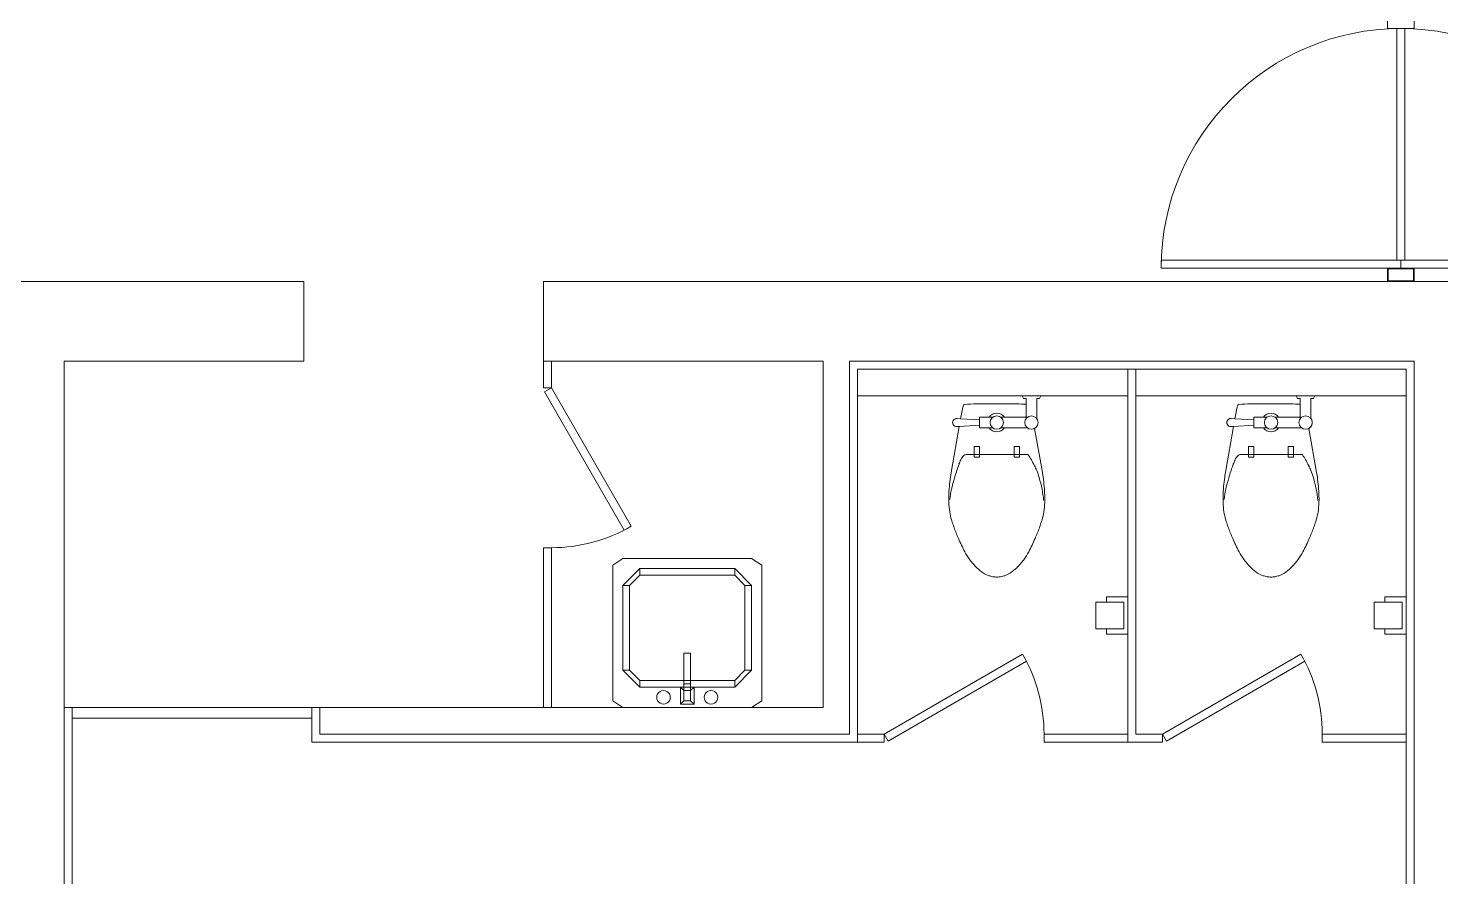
# Model space of a CAD drawing. Header units: millimetres. Extents: x 43806 to 399860, y -65551 to 59129.
# Drawn here: x 84065 to 89370, y 39609 to 42796 of the extents above; entities that cross this region are included whole.
import ezdxf

# ---------------------------------------------------------------- set-up
doc = ezdxf.new("R2010")
doc.units = ezdxf.units.MM
doc.header["$LTSCALE"] = 400
doc.header["$MEASUREMENT"] = 0
doc.layers.add('A', color=8, linetype='CONTINUOUS', lineweight=0)

msp = doc.modelspace()

# ---------------------------------------------------------------- linework, layer by layer
at = {"layer": 'A'}
for p, q in [((89170.1, 42844.6), (89170.1, 42794.6)), ((89270.1, 42794.6), (89270.1, 42844.6)), ((89170.1, 42794.6), (89270.1, 42794.6)), ((89205.1, 41924.6), (89205.1, 42794.6)), ((89235.1, 41924.6), (89235.1, 42794.6)), ((88320.1, 41924.6), (89220.1, 41924.6)), ((88320.1, 41894.6), (88320.1, 41924.6)), ((89220.1, 41924.6), (89220.1, 41894.6)), ((90120.1, 41924.6), (89220.1, 41924.6)), ((89220.1, 41924.6), (89220.1, 41894.6)), ((89220.1, 41894.6), (88320.1, 41894.6)), ((89270.1, 41894.6), (89170.1, 41894.6)), ((89170.1, 41894.6), (89170.1, 41844.6)), ((89268.1, 41892.6), (89172.1, 41892.6)), ((89172.1, 41892.6), (89172.1, 41846.6)), ((89220.1, 41894.6), (90120.1, 41894.6)), ((89268.1, 41846.6), (89268.1, 41892.6)), ((89270.1, 41844.6), (89270.1, 41894.6)), ((89170.1, 41844.6), (89270.1, 41844.6)), ((89172.1, 41846.6), (89268.1, 41846.6)), ((86298.2, 40804.6), (86260.1, 40779.1)), ((86298.2, 40804.6), (86781.9, 40804.6)), ((86781.9, 40804.6), (86820, 40779.1)), ((86260.1, 40270), (86260.1, 40779.1)), ((86361.9, 40766.4), (86298.2, 40702.8)), ((86298.2, 40702.8), (86361.9, 40766.4)), ((86718.3, 40766.4), (86361.9, 40766.4)), ((86361.9, 40766.4), (86718.3, 40766.4)), ((86361.9, 40740.9), (86361.9, 40766.4)), ((86361.9, 40740.9), (86361.9, 40766.4)), ((86781.9, 40702.8), (86718.3, 40766.4)), ((86718.3, 40766.4), (86718.3, 40740.9)), ((86781.9, 40702.8), (86718.3, 40766.4)), ((86718.3, 40740.9), (86718.3, 40766.4)), ((86820, 40270), (86820, 40779.1)), ((86298.2, 40702.8), (86298.2, 40384.6)), ((86298.2, 40702.8), (86298.2, 40384.6)), ((86323.7, 40702.8), (86298.2, 40702.8)), ((86323.7, 40702.8), (86298.2, 40702.8)), ((86323.7, 40702.8), (86361.9, 40740.9)), ((86361.9, 40740.9), (86323.7, 40702.8)), ((86323.7, 40384.6), (86323.7, 40702.8)), ((86323.7, 40384.6), (86323.7, 40702.8)), ((86361.9, 40740.9), (86718.3, 40740.9)), ((86718.3, 40740.9), (86361.9, 40740.9)), ((86756.5, 40702.8), (86718.3, 40740.9)), ((86718.3, 40740.9), (86756.5, 40702.8)), ((86756.5, 40384.6), (86756.5, 40702.8)), ((86756.5, 40702.8), (86781.9, 40702.8)), ((86756.5, 40384.6), (86756.5, 40702.8)), ((86756.5, 40702.8), (86781.9, 40702.8)), ((86781.9, 40702.8), (86781.9, 40384.6)), ((86781.9, 40702.8), (86781.9, 40384.6)), ((86527.3, 40448.2), (86527.3, 40333.6)), ((86552.8, 40448.2), (86527.3, 40448.2)), ((86527.3, 40448.2), (86527.3, 40346.4)), ((86552.8, 40448.2), (86527.3, 40448.2)), ((86527.3, 40448.2), (86552.8, 40448.2)), ((86527.3, 40448.2), (86527.3, 40448.2)), ((86552.8, 40448.2), (86527.3, 40448.2)), ((86527.3, 40448.2), (86527.3, 40346.4)), ((86527.3, 40448.2), (86527.3, 40448.2)), ((86527.3, 40333.6), (86527.3, 40448.2)), ((86552.8, 40333.6), (86552.8, 40448.2)), ((86552.8, 40346.4), (86552.8, 40448.2)), ((86552.8, 40448.2), (86552.8, 40448.2)), ((86552.8, 40448.2), (86552.8, 40346.4)), ((86552.8, 40448.2), (86552.8, 40448.2)), ((86552.8, 40333.6), (86552.8, 40448.2)), ((86298.2, 40384.6), (86361.9, 40321)), ((86298.2, 40384.6), (86323.7, 40384.6)), ((86361.9, 40321), (86298.2, 40384.6)), ((86298.2, 40384.6), (86323.7, 40384.6)), ((86361.9, 40346.4), (86323.7, 40384.6)), ((86323.7, 40384.6), (86361.9, 40346.4)), ((86718.3, 40321), (86781.9, 40384.6)), ((86756.5, 40384.6), (86718.3, 40346.4)), ((86781.9, 40384.6), (86718.3, 40321)), ((86718.3, 40346.4), (86756.5, 40384.6)), ((86781.9, 40384.6), (86756.5, 40384.6)), ((86756.5, 40384.6), (86781.9, 40384.6)), ((86718.3, 40346.4), (86361.9, 40346.4)), ((86361.9, 40346.4), (86718.3, 40346.4)), ((86361.9, 40321), (86361.9, 40346.4)), ((86361.9, 40346.4), (86361.9, 40321)), ((86361.9, 40321), (86718.3, 40321)), ((86718.3, 40321), (86361.9, 40321)), ((86527.3, 40308.2), (86514.6, 40321)), ((86514.6, 40321), (86565.5, 40321)), ((86514.6, 40321), (86527.3, 40308.2)), ((86514.6, 40257.3), (86514.6, 40321)), ((86552.8, 40346.4), (86527.3, 40346.4)), ((86527.3, 40346.4), (86552.8, 40346.4)), ((86527.3, 40308.2), (86527.3, 40346.4)), ((86527.3, 40346.4), (86527.3, 40333.6)), ((86527.3, 40346.4), (86527.3, 40333.6)), ((86527.3, 40308.2), (86527.3, 40346.4)), ((86527.3, 40333.6), (86552.8, 40333.6)), ((86527.3, 40333.6), (86552.8, 40333.6)), ((86527.3, 40270), (86527.3, 40333.6)), ((86527.3, 40333.6), (86527.3, 40270)), ((86552.8, 40346.4), (86552.8, 40308.2)), ((86552.8, 40333.6), (86552.8, 40346.4)), ((86552.8, 40346.4), (86552.8, 40308.2)), ((86552.8, 40346.4), (86552.8, 40333.6)), ((86552.8, 40333.6), (86552.8, 40270)), ((86552.8, 40333.6), (86552.8, 40270)), ((86565.5, 40321), (86552.8, 40308.2)), ((86552.8, 40308.2), (86565.5, 40321)), ((86565.5, 40321), (86565.5, 40257.3)), ((86718.3, 40346.4), (86718.3, 40321)), ((86718.3, 40346.4), (86718.3, 40321)), ((86298.2, 40244.6), (86260.1, 40270)), ((86426.4, 40289.3), (86425.5, 40282.8)), ((86425.5, 40282.8), (86426.4, 40289.3)), ((86426.4, 40289.3), (86425.5, 40282.8)), ((86425.5, 40282.8), (86426.4, 40289.3)), ((86425.5, 40282.8), (86425.5, 40282.8)), ((86425.5, 40282.8), (86426.4, 40276.1)), ((86425.5, 40282.8), (86425.5, 40282.8)), ((86426.4, 40276.1), (86425.5, 40282.8)), ((86425.5, 40282.8), (86426.4, 40276.1)), ((86426.4, 40276.1), (86425.5, 40282.8)), ((86429, 40295.5), (86426.4, 40289.3)), ((86426.4, 40289.3), (86429, 40295.5)), ((86429, 40295.5), (86426.4, 40289.3)), ((86426.4, 40289.3), (86429, 40295.5)), ((86426.4, 40289.3), (86426.4, 40289.3)), ((86426.4, 40289.3), (86426.4, 40289.3)), ((86426.4, 40276.1), (86426.4, 40276.1)), ((86426.4, 40276.1), (86429, 40270)), ((86426.4, 40276.1), (86426.4, 40276.1)), ((86429, 40270), (86426.4, 40276.1)), ((86426.4, 40276.1), (86429, 40270)), ((86429, 40270), (86426.4, 40276.1)), ((86433, 40300.7), (86429, 40295.5)), ((86429, 40295.5), (86433, 40300.7)), ((86433, 40300.7), (86429, 40295.5)), ((86429, 40295.5), (86433, 40300.7)), ((86429, 40295.5), (86429, 40295.5)), ((86429, 40295.5), (86429, 40295.5)), ((86429, 40270), (86429, 40270)), ((86429, 40270), (86433, 40264.8)), ((86429, 40270), (86429, 40270)), ((86433, 40264.8), (86429, 40270)), ((86429, 40270), (86433, 40264.8)), ((86433, 40264.8), (86429, 40270)), ((86438.2, 40304.8), (86433, 40300.7)), ((86433, 40300.7), (86438.2, 40304.8)), ((86438.2, 40304.8), (86433, 40300.7)), ((86433, 40300.7), (86438.2, 40304.8)), ((86433, 40300.7), (86433, 40300.7)), ((86433, 40300.7), (86433, 40300.7)), ((86444.4, 40307.4), (86438.2, 40304.8)), ((86438.2, 40304.8), (86444.4, 40307.4)), ((86444.4, 40307.4), (86438.2, 40304.8)), ((86438.2, 40304.8), (86444.4, 40307.4)), ((86438.2, 40304.8), (86438.2, 40304.8)), ((86438.2, 40304.8), (86438.2, 40304.8)), ((86451, 40308.2), (86444.4, 40307.4)), ((86444.4, 40307.4), (86451, 40308.2)), ((86451, 40308.2), (86444.4, 40307.4)), ((86444.4, 40307.4), (86451, 40308.2)), ((86444.4, 40307.4), (86444.4, 40307.4)), ((86444.4, 40307.4), (86444.4, 40307.4)), ((86451, 40308.2), (86451, 40308.2)), ((86457.6, 40307.4), (86451, 40308.2)), ((86451, 40308.2), (86451, 40308.2)), ((86457.6, 40307.4), (86451, 40308.2)), ((86451, 40308.2), (86457.6, 40307.4)), ((86457.6, 40307.4), (86451, 40308.2)), ((86463.7, 40304.8), (86457.6, 40307.4)), ((86457.6, 40307.4), (86457.6, 40307.4)), ((86457.6, 40307.4), (86463.7, 40304.8)), ((86463.7, 40304.8), (86457.6, 40307.4)), ((86457.6, 40307.4), (86463.7, 40304.8)), ((86457.6, 40307.4), (86457.6, 40307.4)), ((86469, 40300.7), (86463.7, 40304.8)), ((86463.7, 40304.8), (86463.7, 40304.8)), ((86463.7, 40304.8), (86469, 40300.7)), ((86469, 40300.7), (86463.7, 40304.8)), ((86463.7, 40304.8), (86469, 40300.7)), ((86463.7, 40304.8), (86463.7, 40304.8)), ((86473, 40295.5), (86469, 40300.7)), ((86469, 40300.7), (86469, 40300.7)), ((86469, 40300.7), (86473, 40295.5)), ((86473, 40295.5), (86469, 40300.7)), ((86469, 40300.7), (86473, 40295.5)), ((86469, 40300.7), (86469, 40300.7)), ((86469, 40264.8), (86473, 40270)), ((86473, 40270), (86469, 40264.8)), ((86469, 40264.8), (86473, 40270)), ((86473, 40270), (86469, 40264.8)), ((86475.6, 40289.3), (86473, 40295.5)), ((86473, 40295.5), (86473, 40295.5)), ((86473, 40295.5), (86475.6, 40289.3)), ((86475.6, 40289.3), (86473, 40295.5)), ((86473, 40295.5), (86475.6, 40289.3)), ((86473, 40295.5), (86473, 40295.5)), ((86473, 40270), (86475.6, 40276.1)), ((86475.6, 40276.1), (86473, 40270)), ((86473, 40270), (86475.6, 40276.1)), ((86475.6, 40276.1), (86473, 40270)), ((86473, 40270), (86473, 40270)), ((86473, 40270), (86473, 40270)), ((86476.4, 40282.8), (86475.6, 40289.3)), ((86475.6, 40289.3), (86475.6, 40289.3)), ((86475.6, 40289.3), (86476.4, 40282.8)), ((86476.4, 40282.8), (86475.6, 40289.3)), ((86475.6, 40289.3), (86476.4, 40282.8)), ((86475.6, 40289.3), (86475.6, 40289.3)), ((86475.6, 40276.1), (86476.4, 40282.8)), ((86476.4, 40282.8), (86475.6, 40276.1)), ((86475.6, 40276.1), (86476.4, 40282.8)), ((86476.4, 40282.8), (86475.6, 40276.1)), ((86475.6, 40276.1), (86475.6, 40276.1)), ((86475.6, 40276.1), (86475.6, 40276.1)), ((86476.4, 40282.8), (86476.4, 40282.8)), ((86476.4, 40282.8), (86476.4, 40282.8)), ((86527.3, 40270), (86514.6, 40257.3)), ((86527.3, 40270), (86514.6, 40257.3)), ((86552.8, 40308.2), (86527.3, 40308.2)), ((86527.3, 40270), (86527.3, 40308.2)), ((86552.8, 40308.2), (86527.3, 40308.2)), ((86552.8, 40270), (86527.3, 40270)), ((86552.8, 40270), (86527.3, 40270)), ((86552.8, 40270), (86552.8, 40308.2)), ((86552.8, 40270), (86565.5, 40257.3)), ((86552.8, 40270), (86565.5, 40257.3)), ((86604.6, 40289.3), (86603.7, 40282.8)), ((86603.7, 40282.8), (86604.6, 40289.3)), ((86604.6, 40289.3), (86603.7, 40282.8)), ((86603.7, 40282.8), (86604.6, 40289.3)), ((86603.7, 40282.8), (86603.7, 40282.8)), ((86603.7, 40282.8), (86604.6, 40276.1)), ((86603.7, 40282.8), (86603.7, 40282.8)), ((86604.6, 40276.1), (86603.7, 40282.8)), ((86603.7, 40282.8), (86604.6, 40276.1)), ((86604.6, 40276.1), (86603.7, 40282.8)), ((86607.1, 40295.5), (86604.6, 40289.3)), ((86604.6, 40289.3), (86607.1, 40295.5)), ((86607.1, 40295.5), (86604.6, 40289.3)), ((86604.6, 40289.3), (86607.1, 40295.5)), ((86604.6, 40289.3), (86604.6, 40289.3)), ((86604.6, 40289.3), (86604.6, 40289.3)), ((86604.6, 40276.1), (86604.6, 40276.1)), ((86604.6, 40276.1), (86607.1, 40270)), ((86604.6, 40276.1), (86604.6, 40276.1)), ((86607.1, 40270), (86604.6, 40276.1)), ((86604.6, 40276.1), (86607.1, 40270)), ((86607.1, 40270), (86604.6, 40276.1)), ((86611.2, 40300.7), (86607.1, 40295.5)), ((86607.1, 40295.5), (86611.2, 40300.7)), ((86611.2, 40300.7), (86607.1, 40295.5)), ((86607.1, 40295.5), (86611.2, 40300.7)), ((86607.1, 40295.5), (86607.1, 40295.5)), ((86607.1, 40295.5), (86607.1, 40295.5)), ((86607.1, 40270), (86607.1, 40270)), ((86607.1, 40270), (86611.2, 40264.8)), ((86607.1, 40270), (86607.1, 40270)), ((86611.2, 40264.8), (86607.1, 40270)), ((86607.1, 40270), (86611.2, 40264.8)), ((86611.2, 40264.8), (86607.1, 40270)), ((86616.4, 40304.8), (86611.2, 40300.7)), ((86611.2, 40300.7), (86616.4, 40304.8)), ((86616.4, 40304.8), (86611.2, 40300.7)), ((86611.2, 40300.7), (86616.4, 40304.8)), ((86611.2, 40300.7), (86611.2, 40300.7)), ((86611.2, 40300.7), (86611.2, 40300.7)), ((86622.6, 40307.4), (86616.4, 40304.8)), ((86616.4, 40304.8), (86622.6, 40307.4)), ((86622.6, 40307.4), (86616.4, 40304.8)), ((86616.4, 40304.8), (86622.6, 40307.4)), ((86616.4, 40304.8), (86616.4, 40304.8)), ((86616.4, 40304.8), (86616.4, 40304.8)), ((86629.2, 40308.2), (86622.6, 40307.4)), ((86622.6, 40307.4), (86629.2, 40308.2)), ((86629.2, 40308.2), (86622.6, 40307.4)), ((86622.6, 40307.4), (86629.2, 40308.2)), ((86622.6, 40307.4), (86622.6, 40307.4)), ((86622.6, 40307.4), (86622.6, 40307.4)), ((86629.2, 40308.2), (86629.2, 40308.2)), ((86635.7, 40307.4), (86629.2, 40308.2)), ((86629.2, 40308.2), (86629.2, 40308.2)), ((86629.2, 40308.2), (86635.7, 40307.4)), ((86635.7, 40307.4), (86629.2, 40308.2)), ((86629.2, 40308.2), (86635.7, 40307.4)), ((86641.9, 40304.8), (86635.7, 40307.4)), ((86635.7, 40307.4), (86635.7, 40307.4)), ((86635.7, 40307.4), (86641.9, 40304.8)), ((86641.9, 40304.8), (86635.7, 40307.4)), ((86635.7, 40307.4), (86641.9, 40304.8)), ((86635.7, 40307.4), (86635.7, 40307.4)), ((86647.2, 40300.7), (86641.9, 40304.8)), ((86641.9, 40304.8), (86641.9, 40304.8)), ((86641.9, 40304.8), (86647.2, 40300.7)), ((86647.2, 40300.7), (86641.9, 40304.8)), ((86641.9, 40304.8), (86647.2, 40300.7)), ((86641.9, 40304.8), (86641.9, 40304.8)), ((86651.2, 40295.5), (86647.2, 40300.7)), ((86647.2, 40300.7), (86647.2, 40300.7)), ((86647.2, 40300.7), (86651.2, 40295.5)), ((86651.2, 40295.5), (86647.2, 40300.7)), ((86647.2, 40300.7), (86651.2, 40295.5)), ((86647.2, 40300.7), (86647.2, 40300.7)), ((86647.2, 40264.8), (86651.2, 40270)), ((86651.2, 40270), (86647.2, 40264.8)), ((86647.2, 40264.8), (86651.2, 40270)), ((86651.2, 40270), (86647.2, 40264.8)), ((86653.8, 40289.3), (86651.2, 40295.5)), ((86651.2, 40295.5), (86651.2, 40295.5)), ((86651.2, 40295.5), (86653.8, 40289.3)), ((86653.8, 40289.3), (86651.2, 40295.5)), ((86651.2, 40295.5), (86653.8, 40289.3)), ((86651.2, 40295.5), (86651.2, 40295.5)), ((86651.2, 40270), (86653.8, 40276.1)), ((86653.8, 40276.1), (86651.2, 40270)), ((86651.2, 40270), (86653.8, 40276.1)), ((86653.8, 40276.1), (86651.2, 40270)), ((86651.2, 40270), (86651.2, 40270)), ((86651.2, 40270), (86651.2, 40270)), ((86654.6, 40282.8), (86653.8, 40289.3)), ((86653.8, 40289.3), (86653.8, 40289.3)), ((86653.8, 40289.3), (86654.6, 40282.8)), ((86654.6, 40282.8), (86653.8, 40289.3)), ((86653.8, 40289.3), (86654.6, 40282.8)), ((86653.8, 40289.3), (86653.8, 40289.3)), ((86653.8, 40276.1), (86654.6, 40282.8)), ((86654.6, 40282.8), (86653.8, 40276.1)), ((86653.8, 40276.1), (86654.6, 40282.8)), ((86654.6, 40282.8), (86653.8, 40276.1)), ((86653.8, 40276.1), (86653.8, 40276.1)), ((86653.8, 40276.1), (86653.8, 40276.1)), ((86654.6, 40282.8), (86654.6, 40282.8)), ((86654.6, 40282.8), (86654.6, 40282.8)), ((86781.9, 40244.6), (86820, 40270)), ((86781.9, 40244.6), (86298.2, 40244.6)), ((86433, 40264.8), (86433, 40264.8)), ((86433, 40264.8), (86438.2, 40260.7)), ((86433, 40264.8), (86433, 40264.8)), ((86438.2, 40260.7), (86433, 40264.8)), ((86433, 40264.8), (86438.2, 40260.7)), ((86438.2, 40260.7), (86433, 40264.8)), ((86438.2, 40260.7), (86438.2, 40260.7)), ((86438.2, 40260.7), (86444.4, 40258.1)), ((86438.2, 40260.7), (86438.2, 40260.7)), ((86444.4, 40258.1), (86438.2, 40260.7)), ((86438.2, 40260.7), (86444.4, 40258.1)), ((86444.4, 40258.1), (86438.2, 40260.7)), ((86444.4, 40258.1), (86444.4, 40258.1)), ((86444.4, 40258.1), (86451, 40257.3)), ((86444.4, 40258.1), (86444.4, 40258.1)), ((86451, 40257.3), (86444.4, 40258.1)), ((86444.4, 40258.1), (86451, 40257.3)), ((86451, 40257.3), (86444.4, 40258.1)), ((86451, 40257.3), (86457.6, 40258.1)), ((86457.6, 40258.1), (86451, 40257.3)), ((86451, 40257.3), (86457.6, 40258.1)), ((86457.6, 40258.1), (86451, 40257.3)), ((86451, 40257.3), (86451, 40257.3)), ((86451, 40257.3), (86451, 40257.3)), ((86457.6, 40258.1), (86463.7, 40260.7)), ((86463.7, 40260.7), (86457.6, 40258.1)), ((86457.6, 40258.1), (86463.7, 40260.7)), ((86463.7, 40260.7), (86457.6, 40258.1)), ((86457.6, 40258.1), (86457.6, 40258.1)), ((86457.6, 40258.1), (86457.6, 40258.1)), ((86463.7, 40260.7), (86469, 40264.8)), ((86469, 40264.8), (86463.7, 40260.7)), ((86463.7, 40260.7), (86469, 40264.8)), ((86469, 40264.8), (86463.7, 40260.7)), ((86463.7, 40260.7), (86463.7, 40260.7)), ((86463.7, 40260.7), (86463.7, 40260.7)), ((86469, 40264.8), (86469, 40264.8)), ((86469, 40264.8), (86469, 40264.8)), ((86565.5, 40257.3), (86514.6, 40257.3)), ((86611.2, 40264.8), (86611.2, 40264.8)), ((86611.2, 40264.8), (86616.4, 40260.7)), ((86611.2, 40264.8), (86611.2, 40264.8)), ((86616.4, 40260.7), (86611.2, 40264.8)), ((86611.2, 40264.8), (86616.4, 40260.7)), ((86616.4, 40260.7), (86611.2, 40264.8)), ((86616.4, 40260.7), (86616.4, 40260.7)), ((86616.4, 40260.7), (86622.6, 40258.1)), ((86616.4, 40260.7), (86616.4, 40260.7)), ((86622.6, 40258.1), (86616.4, 40260.7)), ((86616.4, 40260.7), (86622.6, 40258.1)), ((86622.6, 40258.1), (86616.4, 40260.7)), ((86622.6, 40258.1), (86622.6, 40258.1)), ((86622.6, 40258.1), (86629.2, 40257.3)), ((86622.6, 40258.1), (86622.6, 40258.1)), ((86629.2, 40257.3), (86622.6, 40258.1)), ((86622.6, 40258.1), (86629.2, 40257.3)), ((86629.2, 40257.3), (86622.6, 40258.1)), ((86629.2, 40257.3), (86635.7, 40258.1)), ((86635.7, 40258.1), (86629.2, 40257.3)), ((86629.2, 40257.3), (86635.7, 40258.1)), ((86635.7, 40258.1), (86629.2, 40257.3)), ((86629.2, 40257.3), (86629.2, 40257.3)), ((86629.2, 40257.3), (86629.2, 40257.3)), ((86635.7, 40258.1), (86641.9, 40260.7)), ((86641.9, 40260.7), (86635.7, 40258.1)), ((86635.7, 40258.1), (86641.9, 40260.7)), ((86641.9, 40260.7), (86635.7, 40258.1)), ((86635.7, 40258.1), (86635.7, 40258.1)), ((86635.7, 40258.1), (86635.7, 40258.1)), ((86641.9, 40260.7), (86647.2, 40264.8)), ((86647.2, 40264.8), (86641.9, 40260.7)), ((86641.9, 40260.7), (86647.2, 40264.8)), ((86647.2, 40264.8), (86641.9, 40260.7)), ((86641.9, 40260.7), (86641.9, 40260.7)), ((86641.9, 40260.7), (86641.9, 40260.7)), ((86647.2, 40264.8), (86647.2, 40264.8)), ((86647.2, 40264.8), (86647.2, 40264.8))]:
    msp.add_line(p, q, dxfattribs=at)
at = {"layer": 'A', "ltscale": 2}
for p, q in [((83590.1, 41844.6), (85100.1, 41844.6)), ((85100.1, 41544.6), (85100.1, 41844.6)), ((86000.1, 41844.6), (93170.1, 41844.6)), ((86000.1, 41544.6), (86000.1, 41844.6)), ((84200.1, 41544.6), (85100.1, 41544.6)), ((84200.1, 37294.6), (84200.1, 41544.6)), ((86000.1, 41544.6), (87050.1, 41544.6)), ((87050.1, 40244.6), (87050.1, 41544.6)), ((87150.1, 41544.6), (89270.1, 41544.6)), ((87150.1, 40144.6), (87150.1, 41544.6)), ((89270.1, 41544.6), (89270.1, 37294.6)), ((87180.1, 40114.6), (87180.1, 41514.6)), ((87180.1, 41514.6), (89240.1, 41514.6)), ((89240.1, 41514.6), (89240.1, 37324.6)), ((84230.1, 40244.6), (84200.1, 40244.6)), ((84230.1, 37324.6), (84230.1, 40244.6)), ((85160.1, 40244.6), (85130.1, 40244.6)), ((85130.1, 40244.6), (85130.1, 40114.6)), ((85160.1, 40144.6), (85160.1, 40244.6)), ((85160.1, 40244.6), (87050.1, 40244.6)), ((85130.1, 40114.6), (87020.1, 40114.6)), ((85160.1, 40144.6), (87150.1, 40144.6)), ((87020.1, 40114.6), (87020.1, 40114.6)), ((87020.1, 40114.6), (87180.1, 40114.6))]:
    msp.add_line(p, q, dxfattribs=at)
at = {"layer": 'A', "linetype": 'Continuous'}
for p, q in [((86000.1, 41444.6), (86000.1, 41544.6)), ((86030.1, 41444.6), (86030.1, 41544.6)), ((88195.1, 41514.6), (88195.1, 40114.6)), ((88225.1, 41514.6), (88225.1, 40144.6)), ((86030.1, 41444.6), (86000.1, 41444.6)), ((86030.1, 41444.6), (86004.1, 41429.6)), ((86330.1, 40924.9), (86030.1, 41444.6)), ((86004.1, 41429.6), (86303.7, 40910.6)), ((87180.1, 41414.6), (88195.1, 41414.6)), ((87702.6, 41384.6), (87627.6, 41384.6)), ((87777.6, 41384.6), (87702.6, 41384.6)), ((87867.6, 41414.6), (87797.6, 41414.6)), ((87797.6, 41414.6), (87802.6, 41404.6)), ((87802.6, 41404.6), (87812.6, 41404.6)), ((87812.6, 41404.6), (87812.6, 41383.2)), ((87812.6, 41329.6), (87812.6, 41383.2)), ((87852.6, 41329.6), (87852.6, 41404.6)), ((87852.6, 41404.6), (87862.6, 41404.6)), ((87862.6, 41404.6), (87867.6, 41414.6)), ((88225.1, 41414.6), (89240.1, 41414.6)), ((88732.6, 41384.6), (88657.6, 41384.6)), ((88807.6, 41384.6), (88732.6, 41384.6)), ((88897.6, 41414.6), (88827.6, 41414.6)), ((88827.6, 41414.6), (88832.6, 41404.6)), ((88832.6, 41404.6), (88842.6, 41404.6)), ((88842.6, 41404.6), (88842.6, 41383.2)), ((88842.6, 41329.6), (88842.6, 41383.2)), ((88882.6, 41329.6), (88882.6, 41404.6)), ((88882.6, 41404.6), (88892.6, 41404.6)), ((88892.6, 41404.6), (88897.6, 41414.6)), ((87567, 41328.7), (87552.6, 41329.6)), ((87572.6, 41359.6), (87567, 41328.7)), ((87637.6, 41324.6), (87567, 41328.7)), ((87687.6, 41334.6), (87637.6, 41334.6)), ((87637.6, 41334.6), (87637.6, 41294.6)), ((87817.6, 41334.6), (87717.6, 41334.6)), ((88597, 41328.7), (88582.6, 41329.6)), ((88602.6, 41359.6), (88597, 41328.7)), ((88667.6, 41324.6), (88597, 41328.7)), ((88717.6, 41334.6), (88667.6, 41334.6)), ((88667.6, 41334.6), (88667.6, 41294.6)), ((88847.6, 41334.6), (88747.6, 41334.6)), ((87561.8, 41300.1), (87532.6, 41134.6)), ((87552.6, 41299.6), (87561.8, 41300.1)), ((87561.8, 41300.1), (87637.6, 41304.6)), ((87637.6, 41294.6), (87687.6, 41294.6)), ((87817.6, 41294.6), (87717.6, 41294.6)), ((87872.6, 41134.6), (87844.7, 41292.7)), ((88591.8, 41300.1), (88562.6, 41134.6)), ((88582.6, 41299.6), (88591.8, 41300.1)), ((88591.8, 41300.1), (88667.6, 41304.6)), ((88667.6, 41294.6), (88717.6, 41294.6)), ((88847.6, 41294.6), (88747.6, 41294.6)), ((88902.6, 41134.6), (88874.7, 41292.7)), ((87617.6, 41184.6), (87617.6, 41224.6)), ((87617.6, 41224.6), (87637.6, 41224.6)), ((87637.6, 41224.6), (87637.6, 41184.6)), ((87767.6, 41224.6), (87767.6, 41184.6)), ((87787.6, 41224.6), (87767.6, 41224.6)), ((87787.6, 41184.6), (87787.6, 41224.6)), ((88647.6, 41184.6), (88647.6, 41224.6)), ((88647.6, 41224.6), (88667.6, 41224.6)), ((88667.6, 41224.6), (88667.6, 41184.6)), ((88797.6, 41224.6), (88797.6, 41184.6)), ((88817.6, 41224.6), (88797.6, 41224.6)), ((88817.6, 41184.6), (88817.6, 41224.6)), ((87702.6, 41194.6), (87587.6, 41194.6)), ((87637.6, 41184.6), (87617.6, 41184.6)), ((87817.6, 41194.6), (87702.6, 41194.6)), ((87767.6, 41184.6), (87787.6, 41184.6)), ((88732.6, 41194.6), (88617.6, 41194.6)), ((88667.6, 41184.6), (88647.6, 41184.6)), ((88847.6, 41194.6), (88732.6, 41194.6)), ((88797.6, 41184.6), (88817.6, 41184.6)), ((86000.1, 40244.6), (86000.1, 40844.6)), ((86030.1, 40844.6), (86000.1, 40844.6)), ((86030.1, 40844.6), (86000.1, 40844.6)), ((86030.1, 40244.6), (86030.1, 40844.6)), ((88075.1, 40539.6), (88075.1, 40639.6)), ((88075.1, 40639.6), (88180.1, 40639.6)), ((88115.1, 40639.6), (88115.1, 40659.6)), ((88115.1, 40659.6), (88195.1, 40659.6)), ((88180.1, 40639.6), (88180.1, 40539.6)), ((88195.1, 40659.6), (88195.1, 40519.6)), ((89120.1, 40539.6), (89120.1, 40639.6)), ((89120.1, 40639.6), (89225.1, 40639.6)), ((89160.1, 40639.6), (89160.1, 40659.6)), ((89160.1, 40659.6), (89240.1, 40659.6)), ((89225.1, 40639.6), (89225.1, 40539.6)), ((88180.1, 40539.6), (88075.1, 40539.6)), ((88115.1, 40519.6), (88115.1, 40539.6)), ((89225.1, 40539.6), (89120.1, 40539.6)), ((89160.1, 40519.6), (89160.1, 40539.6)), ((88195.1, 40519.6), (88115.1, 40519.6)), ((89240.1, 40519.6), (89160.1, 40519.6)), ((87799.7, 40444.6), (87280.1, 40144.6)), ((88844.7, 40444.6), (88325.1, 40144.6)), ((87295.1, 40118.6), (87814, 40418.2)), ((88340.1, 40118.6), (88859, 40418.2)), ((87280.1, 40144.6), (87180.1, 40144.6)), ((87280.1, 40114.6), (87180.1, 40114.6)), ((87280.1, 40144.6), (87280.1, 40114.6)), ((87280.1, 40144.6), (87295.1, 40118.6)), ((88195.1, 40144.6), (87880.1, 40144.6)), ((87880.1, 40144.6), (87880.1, 40114.6)), ((87880.1, 40144.6), (87880.1, 40114.6)), ((88195.1, 40114.6), (87880.1, 40114.6)), ((88325.1, 40114.6), (88195.1, 40114.6)), ((88325.1, 40144.6), (88225.1, 40144.6)), ((88325.1, 40144.6), (88325.1, 40114.6)), ((88325.1, 40144.6), (88340.1, 40118.6)), ((89240.1, 40144.6), (88925.1, 40144.6)), ((88925.1, 40144.6), (88925.1, 40114.6)), ((88925.1, 40144.6), (88925.1, 40114.6)), ((89240.1, 40114.6), (88925.1, 40114.6))]:
    msp.add_line(p, q, dxfattribs=at)
at = {"layer": 'A', "ltscale": 0.5}
for p, q in [((85130.1, 40244.6), (84230.1, 40244.6)), ((85130.1, 40204.6), (84230.1, 40204.6))]:
    msp.add_line(p, q, dxfattribs=at)
at = {"layer": 'A', "linetype": 'Continuous'}
for centre in [(87702.6, 41314.6), (87832.6, 41314.6), (88732.6, 41314.6), (88862.6, 41314.6)]:
    msp.add_circle(centre, 25, dxfattribs=at)
at = {"layer": 'A'}
msp.add_arc((89220.1, 41894.6), 900, 0, 180, dxfattribs=at)
at = {"layer": 'A', "linetype": 'Continuous'}
for centre, radius, start, end in [((87595.4, 41370.4), 20, 152.9263, 165.9638), ((87582, 41377.3), 5.01, 95.7106, 152.9263), ((87627.6, 40921.9), 462.7, 90, 95.7106), ((87777.6, 40921.9), 462.7, 85.6617, 90), ((88625.4, 41370.4), 20, 152.9263, 165.9638), ((88612, 41377.3), 5.01, 95.7106, 152.9263), ((88657.6, 40921.9), 462.7, 90, 95.7106), ((88807.6, 40921.9), 462.7, 85.6617, 90), ((87551.7, 41314.6), 15, 86.6335, 273.3665), ((87819.5, 41314.4), 251, 165.9638, 169.6403), ((87702.6, 41314.6), 35, 34.8499, 145.1501), ((87832.6, 41314.6), 25, 298.9372, 36.8699), ((88581.7, 41314.6), 15, 86.6335, 273.3665), ((88849.5, 41314.4), 251, 165.9638, 169.6403), ((88732.6, 41314.6), 35, 34.8499, 145.1501), ((88862.6, 41314.6), 25, 298.9372, 36.8699), ((87702.6, 41314.6), 35, 214.8499, 325.1501), ((88732.6, 41314.6), 35, 214.8499, 325.1501), ((87833.5, 41055.7), 291.3, 155.9278, 159.444), ((87617.6, 41152.2), 54.8, 135, 155.9278), ((87587.6, 41182.2), 12.3, 90, 135), ((87817.6, 41191), 3.54, 36.8699, 90), ((87680.9, 41088.5), 174.4, 29.5675, 36.8699), ((87419.7, 40940.3), 474.7, 26.5651, 29.5675), ((88863.5, 41055.7), 291.3, 155.9278, 159.444), ((88647.6, 41152.2), 54.8, 135, 155.9278), ((88617.6, 41182.2), 12.3, 90, 135), ((88847.6, 41191), 3.54, 36.8699, 90), ((88710.9, 41088.5), 174.4, 29.5675, 36.8699), ((88449.7, 40940.3), 474.7, 26.5651, 29.5675), ((88295.9, 41002.1), 774.8, 170.1534, 175.2364), ((88564.5, 40805.2), 1064.2, 161.9714, 164.0546), ((88088.6, 40960.1), 563.7, 159.444, 161.9714), ((87573.5, 41017.2), 302.8, 22.8053, 26.5651), ((87636.5, 41043.7), 234.4, 15.9454, 22.8053), ((87109.2, 41002.1), 774.8, 4.7636, 9.8466), ((89325.9, 41002.1), 774.8, 170.1534, 175.2364), ((89594.5, 40805.2), 1064.2, 161.9714, 164.0546), ((89118.6, 40960.1), 563.7, 159.444, 161.9714), ((88603.5, 41017.2), 302.8, 22.8053, 26.5651), ((88666.5, 41043.7), 234.4, 15.9454, 22.8053), ((88139.2, 41002.1), 774.8, 4.7636, 9.8466), ((87963.7, 41029.7), 441.4, 175.2364, 181.9723), ((87770.1, 41007.2), 244.3, 166.4166, 175.6013), ((88337.2, 40870.1), 827.8, 164.0546, 166.4166), ((87285.8, 40943.5), 599.2, 11.6565, 15.9454), ((87542.3, 40996.4), 337.2, 4.3987, 11.6565), ((87441.5, 41029.7), 441.4, 358.0277, 4.7636), ((88993.7, 41029.7), 441.4, 175.2364, 181.9723), ((88800.1, 41007.2), 244.3, 166.4166, 175.6013), ((89367.2, 40870.1), 827.8, 164.0546, 166.4166), ((88315.8, 40943.5), 599.2, 11.6565, 15.9454), ((88572.3, 40996.4), 337.2, 4.3987, 11.6565), ((88471.5, 41029.7), 441.4, 358.0277, 4.7636), ((87825.9, 41025), 303.5, 181.9723, 188.7462), ((87579.2, 41025), 303.5, 351.2538, 358.0277), ((88855.9, 41025), 303.5, 181.9723, 188.7462), ((88609.2, 41025), 303.5, 351.2538, 358.0277), ((87736.4, 41011.2), 212.9, 188.7462, 196.8361), ((87668.8, 41011.2), 212.9, 343.1639, 351.2538), ((88766.4, 41011.2), 212.9, 188.7462, 196.8361), ((88698.8, 41011.2), 212.9, 343.1639, 351.2538), ((86030.1, 41444.6), 600, 270, 300), ((87968.9, 41081.6), 455.9, 196.8361, 198.4349), ((88491.5, 41255.8), 1006.7, 198.4349, 199.5108), ((88072.7, 41107.4), 562.4, 199.5108, 203.9625), ((87332.4, 41107.4), 562.4, 336.0375, 340.4892), ((86913.6, 41255.8), 1006.7, 340.4892, 341.5651), ((87436.2, 41081.6), 455.9, 341.5651, 343.1639), ((88998.9, 41081.6), 455.9, 196.8361, 198.4349), ((89521.5, 41255.8), 1006.7, 198.4349, 199.5108), ((89102.7, 41107.4), 562.4, 199.5108, 203.9625), ((88362.4, 41107.4), 562.4, 336.0375, 340.4892), ((87943.6, 41255.8), 1006.7, 340.4892, 341.5651), ((88466.2, 41081.6), 455.9, 341.5651, 343.1639), ((88369.2, 41239.2), 886.9, 203.9625, 207.5073), ((87036, 41239.2), 886.9, 332.4927, 336.0375), ((89399.2, 41239.2), 886.9, 203.9625, 207.5073), ((88066, 41239.2), 886.9, 332.4927, 336.0375), ((87775.3, 40929.9), 217.3, 207.5073, 216.8699), ((87819.9, 40963.4), 273.1, 216.8699, 225.2192), ((87585.2, 40963.4), 273.1, 314.7808, 323.1301), ((87629.9, 40929.9), 217.3, 323.1301, 332.4927), ((88805.3, 40929.9), 217.3, 207.5073, 216.8699), ((88849.9, 40963.4), 273.1, 216.8699, 225.2192), ((88615.2, 40963.4), 273.1, 314.7808, 323.1301), ((88659.9, 40929.9), 217.3, 323.1301, 332.4927), ((87743.8, 40886.7), 165, 225.2192, 236.3099), ((87698.1, 40818.1), 82.6, 236.3099, 252.0099), ((87707.1, 40818.1), 82.6, 287.9901, 303.6901), ((87661.4, 40886.7), 165, 303.6901, 314.7808), ((88773.8, 40886.7), 165, 225.2192, 236.3099), ((88728.1, 40818.1), 82.6, 236.3099, 252.0099), ((88737.1, 40818.1), 82.6, 287.9901, 303.6901), ((88691.4, 40886.7), 165, 303.6901, 314.7808), ((87705.9, 40842.2), 107.9, 252.0099, 260.5377), ((87702.6, 40822.2), 87.7, 260.5377, 270), ((87702.6, 40822.2), 87.7, 270, 279.4623), ((87699.3, 40842.2), 107.9, 279.4623, 287.9901), ((88735.9, 40842.2), 107.9, 252.0099, 260.5377), ((88732.6, 40822.2), 87.7, 260.5377, 270), ((88732.6, 40822.2), 87.7, 270, 279.4623), ((88729.3, 40842.2), 107.9, 279.4623, 287.9901), ((87280.1, 40144.6), 600, 0, 30), ((88325.1, 40144.6), 600, 0, 30)]:
    msp.add_arc(centre, radius, start, end, dxfattribs=at)

doc.saveas('drawing.dxf')
